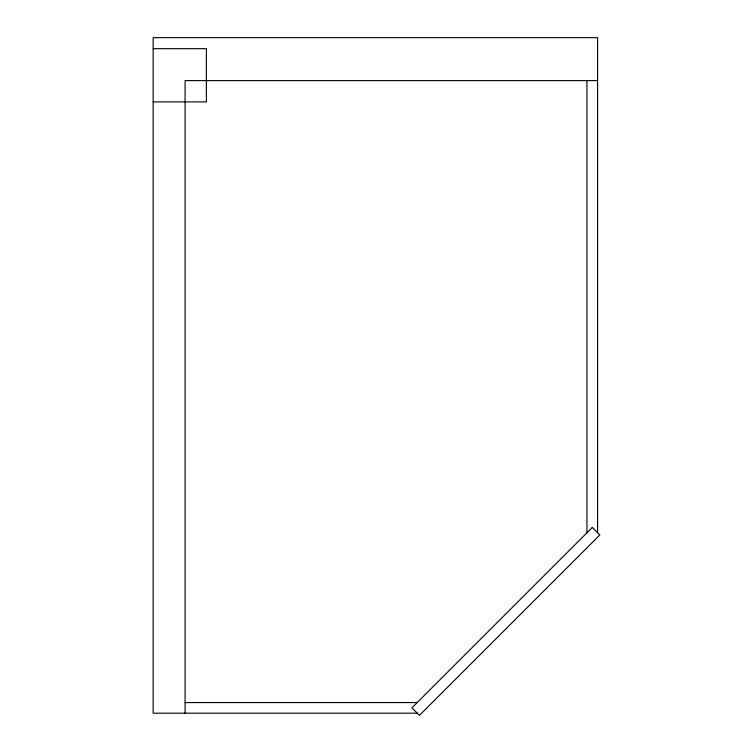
<?xml version="1.0" encoding="UTF-8"?>
<svg xmlns="http://www.w3.org/2000/svg" width="753" height="753" viewBox="0 0 753 753"><rect width="100%" height="100%" fill="white"/><g stroke="black" fill="none" stroke-linecap="round" stroke-linejoin="round"><path stroke-width="1.13" d="M153.16 48.672L206.388 48.672L206.388 101.9L153.16 101.9M597.581 80.609L185.097 80.609L185.097 713.195M185.097 702.558L417.19 702.558M417.294 713.195L153.16 713.195L153.16 37.65L597.581 37.65L597.581 532.7M586.935 80.609L586.935 532.813M592.31 527.429L411.919 707.82L419.449 715.35L599.84 534.959L592.31 527.429"/></g></svg>
